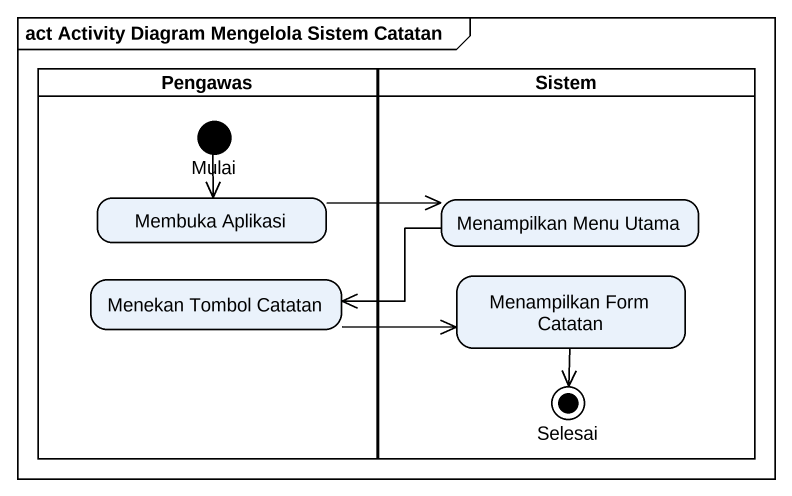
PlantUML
@startuml
mainframe act Activity Diagram Mengelola Sistem Catatan
hide empty description
state Pengawas <<partition>> {
  state Mulai <<start>>
  state "Membuka Aplikasi" as Membuka_Aplikasi
  state "Menekan Tombol Catatan" as Menekan_Tombol_Catatan
}
state Sistem <<partition>> {
  state "Menampilkan Menu Utama" as Menampilkan_Menu_Utama
  state "Menampilkan Form Catatan" as Menampilkan_Form_Catatan
  state Selesai <<end>>
}
Mulai --> Membuka_Aplikasi
Membuka_Aplikasi -right-> Menampilkan_Menu_Utama
Menampilkan_Menu_Utama -left-> Menekan_Tombol_Catatan
Menekan_Tombol_Catatan -right-> Menampilkan_Form_Catatan
Menampilkan_Form_Catatan --> Selesai
@enduml
